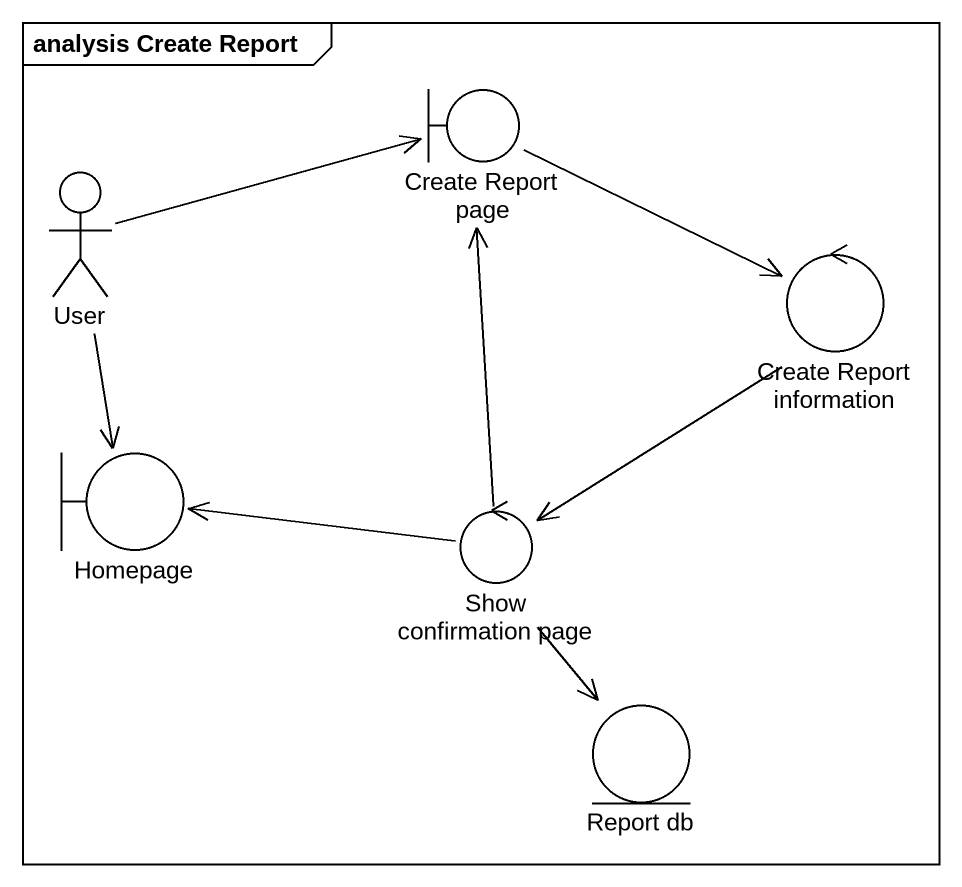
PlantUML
@startuml
mainframe analysis Create Report
boundary "Create Report page" as Create_Report_page
actor User
control "Create Report information" as Create_Report_information
boundary Homepage
control "Show confirmation page" as Show_confirmation_page
entity "Report db" as Report_db
Create_Report_page -right-> Create_Report_information
User -right-> Create_Report_page
User --> Homepage
Create_Report_information --> Show_confirmation_page
Show_confirmation_page -up-> Create_Report_page
Show_confirmation_page -left-> Homepage
Show_confirmation_page --> Report_db
@enduml
